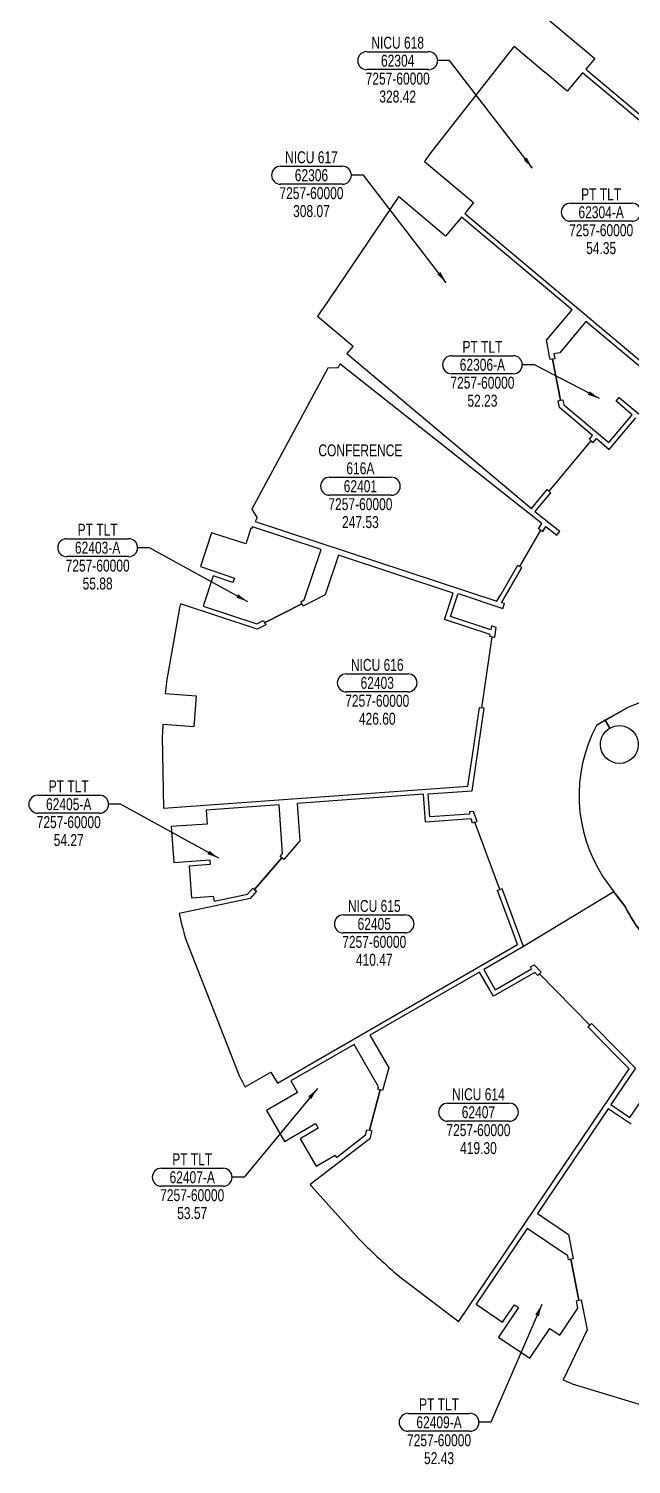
# Model space of a CAD drawing. Extents: x -1905 to 1744, y 4774 to 7421.
# Drawn here: x -1905 to -1301, y 4884 to 6325 of the extents above; entities that cross this region are included whole.
import ezdxf
from ezdxf.enums import TextEntityAlignment as Align

# ---------------------------------------------------------------- set-up
doc = ezdxf.new("R2010")
doc.units = 0
doc.header["$LTSCALE"] = 48
doc.header["$MEASUREMENT"] = 0
doc.layers.get('0').update_dxf_attribs({"linetype": 'CONTINUOUS'})
for name, color, linetype in [('AREA', 3, 'CONTINUOUS'), ('AREA2', 1, 'CONTINUOUS'), ('COSTC', 6, 'CONTINUOUS'), ('PLINE2', 5, 'CONTINUOUS'), ('ROOMNA', 4, 'CONTINUOUS'), ('ROOMNO', 4, 'CONTINUOUS'), ('ROOMOV', 4, 'CONTINUOUS')]:
    doc.layers.add(name, color=color, linetype=linetype)
doc.dimstyles.get("Standard").update_dxf_attribs({"dimtxt": 0.18, "dimasz": 12, "dimexe": 0.18, "dimexo": 0.0625, "dimgap": 0.09, "dimtad": 0, "dimtih": 1, "dimtoh": 1, "dimdec": 4, "dimzin": 0, "dimtxsty": 'STANDARD', "dimcen": 0.09, "dimazin": 3, "dimtfac": 1, "dimtdec": 4, "dimtofl": 0, "dimtmove": 0, "dimatfit": 3, "dimtolj": 1, "dimtzin": 0})

# ---------------------------------------------------------------- blocks, each defined once
blk = doc.blocks.new('ROOM')
at = {"layer": 'ROOMOV'}
for p, q in [((-31, 9), (31, 9)), ((31, -9), (-31, -9))]:
    blk.add_line(p, q, dxfattribs=at)
for centre, start, end in [((-31, 0), 90, 270), ((31, 0), 270, 90)]:
    blk.add_arc(centre, 9.04, start, end, dxfattribs=at)
at = {"width": 0.75, "flags": 1}
for tag, p in [('FLFIN', (-60, -36)), ('ICRA', (60, -36)), ('FLCOND', (-60, -60)), ('FLTYPE', (-60, -48)), ('USER1', (60, -48)), ('USER2', (60, -60)), ('WLFIN', (-60, -72)), ('SITE', (-24, -72)), ('UCODE', (24, -72)), ('USER3', (60, -72)), ('WLTYPE', (-60, -84)), ('BLDG', (-24, -84)), ('UDESC', (24, -84)), ('USER4', (60, -84)), ('WLCOND', (-60, -96)), ('FLR', (-24, -96)), ('FCODE', (24, -96)), ('USER5', (60, -96)), ('CLFIN', (-60, -108)), ('COSTCD', (-24, -108)), ('FDESC', (24, -108)), ('USER6', (60, -108)), ('CLCOND', (-60, -132)), ('CLTYPE', (-60, -120)), ('DEPTD', (-24, -120)), ('RDES', (-24, -132)), ('CONTACT', (24, -132)), ('DIVISION', (24, -120)), ('USER7', (60, -120)), ('USER8', (60, -132)), ('CLHT', (-60, -144)), ('CHDATE', (-24, -144)), ('OCCUP', (24, -144)), ('BLOCK', (60, -144)), ('BASE', (-60, -156)), ('CBACK', (-24, -156)), ('PRCONTACT', (24, -156)), ('BLOCK2', (60, -156))]:
    blk.add_attdef(tag, text='', height=6, dxfattribs=at).set_placement(p, align=Align.MIDDLE_CENTER)
at = {"layer": 'AREA', "width": 0.75}
blk.add_attdef('AREA', text='', height=12, dxfattribs=at).set_placement((0, -36), align=Align.MIDDLE_CENTER)
at = {"layer": 'AREA2', "width": 0.75}
blk.add_attdef('AREA2', text='', height=12, dxfattribs=at).set_placement((0, -36), align=Align.MIDDLE_CENTER)
at = {"layer": 'COSTC', "width": 0.75}
blk.add_attdef('COSTC', text='', height=12, dxfattribs=at).set_placement((0, -18), align=Align.MIDDLE_CENTER)
at = {"layer": 'ROOMNA', "width": 0.75}
for tag, p in [('RMNAA', (0, 54)), ('RMNAB', (0, 36)), ('RMNAC', (0, 18))]:
    blk.add_attdef(tag, text='', height=12, dxfattribs=at).set_placement(p, align=Align.MIDDLE_CENTER)
at = {"layer": 'ROOMNO', "width": 0.75}
blk.add_attdef('RMNU', text='', height=12, dxfattribs=at).set_placement((0, 0), align=Align.MIDDLE_CENTER)

msp = doc.modelspace()

# ---------------------------------------------------------------- linework, layer by layer
at = {"layer": 'PLINE2', "color": 6}
msp.add_lwpolyline([(-1390.9, 6339.7), (-1337.4, 6294.9), (-1346.5, 6284.1), (-1161.4, 6128.8), (-1145.5, 6147.6), (-1143.7, 6146.1), (-1101.2, 6196.6), (-1103.1, 6198.2), (-1099.3, 6202.7), (-1135.3, 6232.9), (-1135.7, 6237.3), (-1133.3, 6237.5), (-1137, 6279.3), (-1139.4, 6279.1), (-1141.6, 6304.5), (-1118, 6332.8)], dxfattribs=at)
for points in [[(-1239.5, 6188), (-1349.6, 6280.4), (-1365, 6262), (-1387.5, 6280.9), (-1387.5, 6280.8), (-1418.4, 6306.8), (-1419.2, 6305.8), (-1502.8, 6199, 0.000835), (-1508.3, 6191.5), (-1458.9, 6150.1), (-1467.9, 6139.3), (-1282.9, 5984), (-1267, 6002.8), (-1265.2, 6001.3), (-1222.7, 6051.8), (-1224.6, 6053.4), (-1220.8, 6057.9), (-1256.8, 6088.2), (-1257.2, 6092.5), (-1254.8, 6092.7), (-1258.5, 6134.5), (-1260.9, 6134.3), (-1263.1, 6159.8)], [(-1379.7, 5992.9), (-1382.1, 5992.5), (-1383.1, 5997.4), (-1383.9, 6001.5), (-1383.9, 6001.5), (-1385.8, 6011.9), (-1360.2, 6042.5), (-1471.1, 6135.6), (-1487.1, 6116.5), (-1534.3, 6156.1), (-1534.3, 6156.1, 0.000046), (-1534.6, 6155.7), (-1534.5, 6155.6), (-1534.9, 6154.9), (-1610.6, 6043.2), (-1610.6, 6043.2), (-1611, 6042.7), (-1611.2, 6042.4), (-1615.3, 6036.4, 0.000038), (-1615.5, 6036.1), (-1579.7, 6006.1), (-1586, 5998.6), (-1401, 5843.1), (-1385.2, 5862), (-1383.3, 5860.4), (-1340.9, 5911), (-1342.8, 5912.6), (-1339.6, 5916.4), (-1372.9, 5944.4), (-1374.2, 5951.2), (-1371.8, 5951.7)], [(-1440.2, 5714.2), (-1442.6, 5714.5), (-1442.4, 5716.4), (-1488.3, 5731.6), (-1479.5, 5758.1), (-1594.6, 5796.2), (-1607.7, 5756.3), (-1630, 5745.1), (-1631.1, 5747.3), (-1668.6, 5728.4), (-1667.5, 5726.2), (-1676.2, 5721.9), (-1753, 5747.3, 0.001979), (-1754.2, 5742), (-1754.2, 5742), (-1754.4, 5741.2), (-1766.9, 5669.3), (-1767, 5668.3), (-1767, 5668.3, 0.00405), (-1768.2, 5657.3), (-1737.2, 5654.9), (-1739.6, 5623.7), (-1770.7, 5626.2, 0.00414), (-1771.2, 5614.9), (-1771.2, 5614.9), (-1771.2, 5614.3), (-1770, 5542.2, 0.000027), (-1770, 5542.1), (-1464.7, 5564.2), (-1459.2, 5601.7), (-1453.1, 5643.3), (-1450.7, 5642.9)], [(-1457.6, 5528), (-1459.9, 5527.1), (-1461.5, 5531.5), (-1507.2, 5528.2), (-1509.2, 5556.1), (-1635.8, 5546.9), (-1633.1, 5509.4), (-1649.4, 5490.6), (-1651.2, 5492.2), (-1678.7, 5460.4), (-1676.8, 5458.8), (-1683.1, 5451.6), (-1754.4, 5436.6, 0.009108), (-1748.4, 5412.6), (-1748.4, 5412.6), (-1748.3, 5412), (-1693.8, 5272.9), (-1693.5, 5272.4), (-1693.5, 5272.4, 0.004191), (-1688.1, 5262.3), (-1662.2, 5277.3), (-1655.8, 5266.2), (-1414.8, 5405.3), (-1420.3, 5420.2), (-1420.3, 5420.2), (-1434.9, 5459.6), (-1432.6, 5460.4)], [(-1302.9, 5280.5), (-1314.8, 5292.7), (-1344.2, 5322.7), (-1342.4, 5324.4), (-1392.8, 5375.9), (-1394.5, 5374.2), (-1397.6, 5377.3), (-1439, 5353.4), (-1453, 5377.6), (-1562.9, 5314.2), (-1544.1, 5281.6), (-1550.3, 5258.7), (-1552.6, 5259.4), (-1563.5, 5218.8), (-1561.1, 5218.2), (-1563.2, 5210.3), (-1622.8, 5164.3), (-1622.1, 5163.5), (-1573.4, 5109.1), (-1572.7, 5108.4), (-1572.7, 5108.4, 0.019691), (-1533.4, 5072.1), (-1533.4, 5072.1), (-1532.9, 5071.7), (-1474.9, 5027.4), (-1474, 5026.7)]]:
    msp.add_lwpolyline(points, format="xyb", close=True, dxfattribs=at)
for points in [[(-1346.2, 6030.8), (-1372.6, 5999.4), (-1378.3, 5998.3), (-1377.3, 5993.4), (-1379.7, 5992.9), (-1371.8, 5951.7), (-1369.4, 5952.1), (-1368.4, 5947), (-1323.4, 5909.2), (-1299.9, 5937.2), (-1316, 5950.7), (-1312.8, 5954.5), (-1285.3, 5931.3), (-1261.5, 5959.7)], [(-1593, 5988.1), (-1593.1, 5987.9), (-1593.2, 5987.9), (-1594.9, 5984.7), (-1594.8, 5984.7), (-1595, 5984.4), (-1596, 5984.3), (-1605.3, 5984), (-1681.5, 5842.4), (-1676.7, 5834.5), (-1676.1, 5833.6), (-1676.3, 5833.3), (-1676.4, 5833.3), (-1678.1, 5830.1), (-1435.5, 5749.9), (-1432.7, 5754.9), (-1432.7, 5754.9), (-1431.4, 5757.1), (-1415.9, 5783.9), (-1414.7, 5786.1), (-1412.5, 5784.9), (-1391.5, 5821.3), (-1393.7, 5822.5), (-1390.5, 5828), (-1404.5, 5839), (-1404.5, 5839)], [(-1612, 5801.9), (-1680.9, 5824.7), (-1681.8, 5823), (-1682.3, 5823.1), (-1687.5, 5807.4), (-1721.7, 5818.7), (-1732.9, 5784.7), (-1698.8, 5773.2), (-1700.3, 5768.6), (-1720.2, 5775.3), (-1730.3, 5744.9), (-1676.5, 5727.1), (-1669.7, 5730.6), (-1668.6, 5728.4), (-1631.1, 5747.3), (-1632.2, 5749.5), (-1628.8, 5751.2)], [(-1654.1, 5545.6), (-1727.3, 5540.3), (-1726.3, 5526.3), (-1762.2, 5523.7), (-1759.6, 5487.8), (-1723.7, 5490.4), (-1723.3, 5485.6), (-1744.3, 5484.1), (-1741.9, 5452.1), (-1720.2, 5453.7), (-1719.2, 5449), (-1685.7, 5456), (-1680.5, 5462), (-1678.7, 5460.4), (-1651.2, 5492.2), (-1653, 5493.8), (-1650.6, 5496.7)], [(-1552.6, 5259.4), (-1555, 5260), (-1554.3, 5262.5), (-1578.8, 5305), (-1642.2, 5268.4), (-1635.5, 5256.8), (-1666.7, 5238.8), (-1648.7, 5207.7), (-1617.5, 5225.7), (-1614.8, 5220.9), (-1632.9, 5210.4), (-1616.9, 5182.7), (-1597.8, 5193.7), (-1596.6, 5191.5), (-1567.3, 5214.2), (-1565.9, 5219.4), (-1563.5, 5218.8)], [(-1361.4, 5089.4), (-1363.7, 5088.9), (-1364.5, 5092.7), (-1405.2, 5120.1), (-1456.3, 5044.2), (-1429.8, 5026.3), (-1418, 5043.7), (-1414, 5041), (-1434.1, 5011.2), (-1402.7, 4990), (-1382.6, 5019.8), (-1372.5, 5013.1), (-1354.3, 5040.2), (-1355.7, 5047.7), (-1353.3, 5048.2)]]:
    msp.add_lwpolyline(points, close=True, dxfattribs=at)
for points in [[(-1259.9, 5660.8), (-1303.6, 5643.7), (-1335.8, 5625.1, 0.271338), (-1328.9, 5472.9), (-1318.2, 5458.3), (-1408.8, 5403.2), (-1430.3, 5461.3), (-1432.6, 5460.4), (-1457.6, 5528), (-1455.3, 5528.8), (-1459, 5538.7), (-1463.2, 5538.4), (-1463.1, 5536.3), (-1502.7, 5533.4), (-1504.4, 5556.5), (-1460.5, 5559.6), (-1448.3, 5642.6), (-1450.7, 5642.9), (-1440.2, 5714.2), (-1437.8, 5713.8), (-1436.4, 5723.7), (-1441.1, 5725.3), (-1441.7, 5721.3), (-1482.1, 5734.7), (-1474.5, 5757.7), (-1429.6, 5742.8), (-1428.1, 5747.5), (-1430.8, 5748.4), (-1411.1, 5782.6), (-1410.4, 5783.7), (-1412.5, 5784.9), (-1391.5, 5821.3), (-1389.4, 5820), (-1386.6, 5824.9), (-1375.5, 5816.2), (-1372.5, 5820), (-1397.5, 5839.7), (-1381.5, 5858.9), (-1383.3, 5860.4), (-1340.9, 5911), (-1339, 5909.4), (-1335.8, 5913.3), (-1322.8, 5902.3), (-1296.2, 5934.1)], [(-1259.9, 5660.8), (-1303.6, 5643.7), (-1326.8, 5630.4), (-1322.2, 5622.5, -0.57735), (-1293.7, 5606.1, -1), (-1331.7, 5606.1, -0.267949), (-1322.2, 5622.5), (-1326.8, 5630.4), (-1335.8, 5625.1, 0.271338), (-1328.9, 5472.9), (-1318.2, 5458.3), (-1307.4, 5443.7), (-1304.2, 5438.1, 0.088862), (-1272.4, 5398.5)], [(-1272.4, 5398.5, -0.088862), (-1304.2, 5438.1), (-1307.4, 5443.7), (-1318.2, 5458.3), (-1408.8, 5403.2), (-1408.8, 5403.2), (-1448.8, 5380.1), (-1437.3, 5360), (-1400.9, 5381), (-1402, 5382.9), (-1398.3, 5385), (-1391, 5377.6), (-1392.8, 5375.9), (-1342.4, 5324.4), (-1340.7, 5326.1), (-1311.3, 5296.1), (-1296.6, 5281.1), (-1321.3, 5244.6), (-1302.1, 5231.6), (-1279.9, 5264.6)], [(-1300.8, 5224.9), (-1324, 5240.5), (-1394.9, 5135.3), (-1363.7, 5114.3), (-1359, 5089.9), (-1361.4, 5089.4), (-1353.3, 5048.2), (-1350.9, 5048.6), (-1345.1, 5018.6), (-1369, 4968.3, 0.003397), (-1360.5, 4964.6), (-1360.5, 4964.6), (-1360, 4964.3), (-1217, 4920.9)]]:
    msp.add_lwpolyline(points, format="xyb", dxfattribs=at)

# ---------------------------------------------------------------- block references
at = {"layer": 'ROOMNO'}
ref = msp.add_blockref('ROOM', (-1535.1, 6292.6), dxfattribs=at)
ref.add_attrib('RMNU', '62304', dxfattribs={"height": 12, "width": 0.75}).set_placement((-1535.1, 6292.6), align=Align.MIDDLE_CENTER)
ref.add_attrib('RMNAC', 'NICU 618', dxfattribs={"layer": 'ROOMNA', "height": 12, "width": 0.75}).set_placement((-1535.1, 6310.6), align=Align.MIDDLE_CENTER)
ref.add_attrib('COSTC', '7257-60000', dxfattribs={"layer": 'COSTC', "height": 12, "width": 0.75}).set_placement((-1535.1, 6274.6), align=Align.MIDDLE_CENTER)
ref.add_attrib('AREA2', '328.42', dxfattribs={"layer": 'AREA2', "height": 12, "width": 0.75}).set_placement((-1535.1, 6256.6), align=Align.MIDDLE_CENTER)
ref = msp.add_blockref('ROOM', (-1621.6, 6177.6), dxfattribs=at)
ref.add_attrib('RMNU', '62306', dxfattribs={"height": 12, "width": 0.75}).set_placement((-1621.6, 6177.6), align=Align.MIDDLE_CENTER)
ref.add_attrib('RMNAC', 'NICU 617', dxfattribs={"layer": 'ROOMNA', "height": 12, "width": 0.75}).set_placement((-1621.6, 6195.6), align=Align.MIDDLE_CENTER)
ref.add_attrib('COSTC', '7257-60000', dxfattribs={"layer": 'COSTC', "height": 12, "width": 0.75}).set_placement((-1621.6, 6159.6), align=Align.MIDDLE_CENTER)
ref.add_attrib('AREA2', '308.07', dxfattribs={"layer": 'AREA2', "height": 12, "width": 0.75}).set_placement((-1621.6, 6141.6), align=Align.MIDDLE_CENTER)
ref = msp.add_blockref('ROOM', (-1331, 6140.4), dxfattribs=at)
ref.add_attrib('RMNU', '62304-A', dxfattribs={"height": 12, "width": 0.75}).set_placement((-1331, 6140.4), align=Align.MIDDLE_CENTER)
ref.add_attrib('RMNAC', 'PT TLT', dxfattribs={"layer": 'ROOMNA', "height": 12, "width": 0.75}).set_placement((-1331, 6158.4), align=Align.MIDDLE_CENTER)
ref.add_attrib('COSTC', '7257-60000', dxfattribs={"layer": 'COSTC', "height": 12, "width": 0.75}).set_placement((-1331, 6122.4), align=Align.MIDDLE_CENTER)
ref.add_attrib('AREA2', '54.35', dxfattribs={"layer": 'AREA2', "height": 12, "width": 0.75}).set_placement((-1331, 6104.4), align=Align.MIDDLE_CENTER)
ref = msp.add_blockref('ROOM', (-1450.1, 5987.3), dxfattribs=at)
ref.add_attrib('RMNU', '62306-A', dxfattribs={"height": 12, "width": 0.75}).set_placement((-1450.1, 5987.3), align=Align.MIDDLE_CENTER)
ref.add_attrib('RMNAC', 'PT TLT', dxfattribs={"layer": 'ROOMNA', "height": 12, "width": 0.75}).set_placement((-1450.1, 6005.3), align=Align.MIDDLE_CENTER)
ref.add_attrib('COSTC', '7257-60000', dxfattribs={"layer": 'COSTC', "height": 12, "width": 0.75}).set_placement((-1450.1, 5969.3), align=Align.MIDDLE_CENTER)
ref.add_attrib('AREA2', '52.23', dxfattribs={"layer": 'AREA2', "height": 12, "width": 0.75}).set_placement((-1450.1, 5951.3), align=Align.MIDDLE_CENTER)
ref = msp.add_blockref('ROOM', (-1572.5, 5865.4), dxfattribs=at)
ref.add_attrib('RMNU', '62401', dxfattribs={"height": 12, "width": 0.75}).set_placement((-1572.5, 5865.4), align=Align.MIDDLE_CENTER)
ref.add_attrib('RMNAB', 'CONFERENCE', dxfattribs={"layer": 'ROOMNA', "height": 12, "width": 0.75}).set_placement((-1572.5, 5901.4), align=Align.MIDDLE_CENTER)
ref.add_attrib('RMNAC', '616A', dxfattribs={"layer": 'ROOMNA', "height": 12, "width": 0.75}).set_placement((-1572.5, 5883.4), align=Align.MIDDLE_CENTER)
ref.add_attrib('COSTC', '7257-60000', dxfattribs={"layer": 'COSTC', "height": 12, "width": 0.75}).set_placement((-1572.5, 5847.4), align=Align.MIDDLE_CENTER)
ref.add_attrib('AREA2', '247.53', dxfattribs={"layer": 'AREA2', "height": 12, "width": 0.75}).set_placement((-1572.5, 5829.4), align=Align.MIDDLE_CENTER)
ref = msp.add_blockref('ROOM', (-1836.1, 5803.7), dxfattribs=at)
ref.add_attrib('RMNU', '62403-A', dxfattribs={"height": 12, "width": 0.75}).set_placement((-1836.1, 5803.7), align=Align.MIDDLE_CENTER)
ref.add_attrib('RMNAC', 'PT TLT', dxfattribs={"layer": 'ROOMNA', "height": 12, "width": 0.75}).set_placement((-1836.1, 5821.7), align=Align.MIDDLE_CENTER)
ref.add_attrib('COSTC', '7257-60000', dxfattribs={"layer": 'COSTC', "height": 12, "width": 0.75}).set_placement((-1836.1, 5785.7), align=Align.MIDDLE_CENTER)
ref.add_attrib('AREA2', '55.88', dxfattribs={"layer": 'AREA2', "height": 12, "width": 0.75}).set_placement((-1836.1, 5767.7), align=Align.MIDDLE_CENTER)
ref = msp.add_blockref('ROOM', (-1555.6, 5668), dxfattribs=at)
ref.add_attrib('RMNU', '62403', dxfattribs={"height": 12, "width": 0.75}).set_placement((-1555.6, 5668), align=Align.MIDDLE_CENTER)
ref.add_attrib('RMNAC', 'NICU 616', dxfattribs={"layer": 'ROOMNA', "height": 12, "width": 0.75}).set_placement((-1555.6, 5686), align=Align.MIDDLE_CENTER)
ref.add_attrib('COSTC', '7257-60000', dxfattribs={"layer": 'COSTC', "height": 12, "width": 0.75}).set_placement((-1555.6, 5650), align=Align.MIDDLE_CENTER)
ref.add_attrib('AREA2', '426.60', dxfattribs={"layer": 'AREA2', "height": 12, "width": 0.75}).set_placement((-1555.6, 5632), align=Align.MIDDLE_CENTER)
ref = msp.add_blockref('ROOM', (-1865.1, 5546.2), dxfattribs=at)
ref.add_attrib('RMNU', '62405-A', dxfattribs={"height": 12, "width": 0.75}).set_placement((-1865.1, 5546.2), align=Align.MIDDLE_CENTER)
ref.add_attrib('RMNAC', 'PT TLT', dxfattribs={"layer": 'ROOMNA', "height": 12, "width": 0.75}).set_placement((-1865.1, 5564.2), align=Align.MIDDLE_CENTER)
ref.add_attrib('COSTC', '7257-60000', dxfattribs={"layer": 'COSTC', "height": 12, "width": 0.75}).set_placement((-1865.1, 5528.2), align=Align.MIDDLE_CENTER)
ref.add_attrib('AREA2', '54.27', dxfattribs={"layer": 'AREA2', "height": 12, "width": 0.75}).set_placement((-1865.1, 5510.2), align=Align.MIDDLE_CENTER)
ref = msp.add_blockref('ROOM', (-1558.6, 5426), dxfattribs=at)
ref.add_attrib('RMNU', '62405', dxfattribs={"height": 12, "width": 0.75}).set_placement((-1558.6, 5426), align=Align.MIDDLE_CENTER)
ref.add_attrib('RMNAC', 'NICU 615', dxfattribs={"layer": 'ROOMNA', "height": 12, "width": 0.75}).set_placement((-1558.6, 5444), align=Align.MIDDLE_CENTER)
ref.add_attrib('COSTC', '7257-60000', dxfattribs={"layer": 'COSTC', "height": 12, "width": 0.75}).set_placement((-1558.6, 5408), align=Align.MIDDLE_CENTER)
ref.add_attrib('AREA2', '410.47', dxfattribs={"layer": 'AREA2', "height": 12, "width": 0.75}).set_placement((-1558.6, 5390), align=Align.MIDDLE_CENTER)
ref = msp.add_blockref('ROOM', (-1454.1, 5237), dxfattribs=at)
ref.add_attrib('RMNU', '62407', dxfattribs={"height": 12, "width": 0.75}).set_placement((-1454.1, 5237), align=Align.MIDDLE_CENTER)
ref.add_attrib('RMNAC', 'NICU 614', dxfattribs={"layer": 'ROOMNA', "height": 12, "width": 0.75}).set_placement((-1454.1, 5255), align=Align.MIDDLE_CENTER)
ref.add_attrib('COSTC', '7257-60000', dxfattribs={"layer": 'COSTC', "height": 12, "width": 0.75}).set_placement((-1454.1, 5219), align=Align.MIDDLE_CENTER)
ref.add_attrib('AREA2', '419.30', dxfattribs={"layer": 'AREA2', "height": 12, "width": 0.75}).set_placement((-1454.1, 5201), align=Align.MIDDLE_CENTER)
ref = msp.add_blockref('ROOM', (-1741.2, 5171.7), dxfattribs=at)
ref.add_attrib('RMNU', '62407-A', dxfattribs={"height": 12, "width": 0.75}).set_placement((-1741.2, 5171.7), align=Align.MIDDLE_CENTER)
ref.add_attrib('RMNAC', 'PT TLT', dxfattribs={"layer": 'ROOMNA', "height": 12, "width": 0.75}).set_placement((-1741.2, 5189.7), align=Align.MIDDLE_CENTER)
ref.add_attrib('COSTC', '7257-60000', dxfattribs={"layer": 'COSTC', "height": 12, "width": 0.75}).set_placement((-1741.2, 5153.7), align=Align.MIDDLE_CENTER)
ref.add_attrib('AREA2', '53.57', dxfattribs={"layer": 'AREA2', "height": 12, "width": 0.75}).set_placement((-1741.2, 5135.7), align=Align.MIDDLE_CENTER)
ref = msp.add_blockref('ROOM', (-1493.6, 4925.7), dxfattribs=at)
ref.add_attrib('RMNU', '62409-A', dxfattribs={"height": 12, "width": 0.75}).set_placement((-1493.6, 4925.7), align=Align.MIDDLE_CENTER)
ref.add_attrib('RMNAC', 'PT TLT', dxfattribs={"layer": 'ROOMNA', "height": 12, "width": 0.75}).set_placement((-1493.6, 4943.7), align=Align.MIDDLE_CENTER)
ref.add_attrib('COSTC', '7257-60000', dxfattribs={"layer": 'COSTC', "height": 12, "width": 0.75}).set_placement((-1493.6, 4907.7), align=Align.MIDDLE_CENTER)
ref.add_attrib('AREA2', '52.43', dxfattribs={"layer": 'AREA2', "height": 12, "width": 0.75}).set_placement((-1493.6, 4889.7), align=Align.MIDDLE_CENTER)

# ---------------------------------------------------------------- leaders
for points in [[(-1399.9, 6184.7), (-1483, 6292.6), (-1495, 6292.6)], [(-1486.4, 6069.7), (-1569.5, 6177.6), (-1581.5, 6177.6)], [(-1332.8, 5953.4), (-1398, 5987.3), (-1410, 5987.3)], [(-1685.5, 5749.5), (-1784, 5803.7), (-1796, 5803.7)], [(-1714.5, 5492), (-1813, 5546.2), (-1825, 5546.2)], [(-1615.7, 5260.7), (-1689.1, 5171.7), (-1701.1, 5171.7)], [(-1390.5, 5044), (-1441.5, 4925.7), (-1453.5, 4925.7)]]:
    msp.add_leader(points, dimstyle='STANDARD', override={"dimgap": 12, "dimtad": 0}, dxfattribs=at)

doc.saveas('drawing.dxf')
